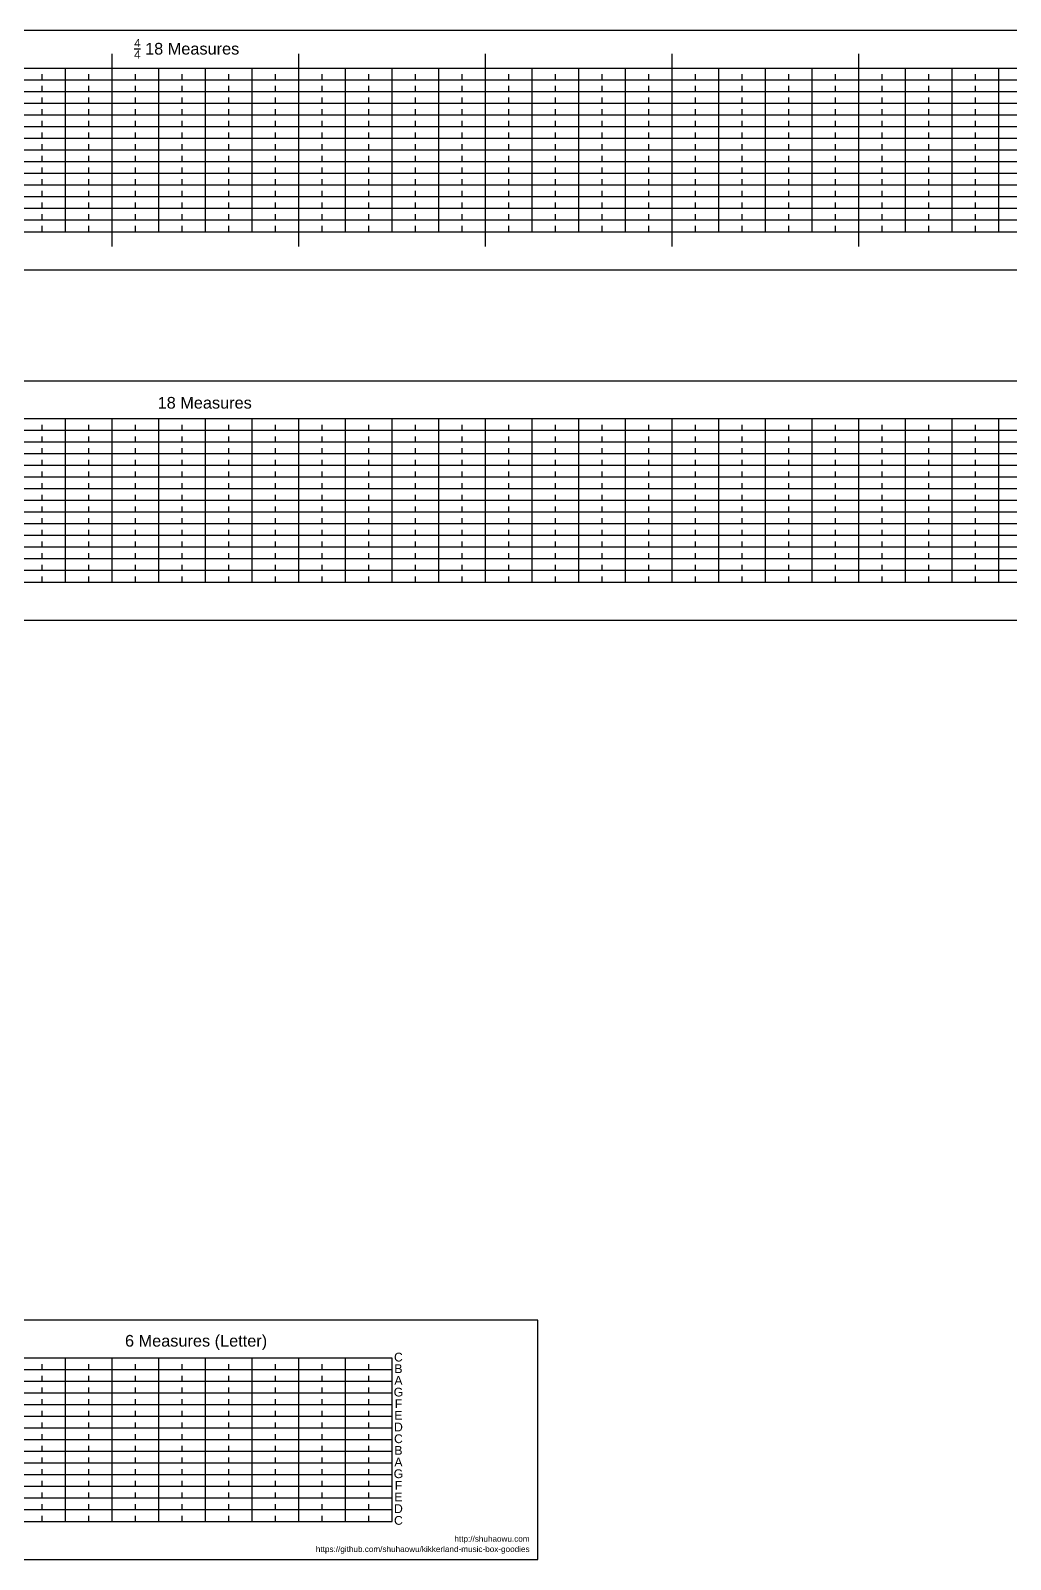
# Model space of a CAD drawing. Header units: inches. Extents: x 8.5 to 75.8, y -4.6 to 21.6.
# Drawn here: x 25.5 to 42.3, y -4.62 to 21.6 of the extents above; entities that cross this region are included whole.
import ezdxf

# ---------------------------------------------------------------- set-up
doc = ezdxf.new("R2010")
doc.units = ezdxf.units.IN
doc.header["$LTSCALE"] = 0.7
doc.header["$MEASUREMENT"] = 0
doc.linetypes.add('HIDDEN2', pattern=[0.1875, 0.125, -0.0625])
for name, color, linetype in [('8th Notes', 7, 'HIDDEN2'), ('Horizontal Lines', 7, 'Continuous'), ('Labels', 7, 'Continuous'), ('Quarter Notes', 7, 'Continuous')]:
    doc.layers.add(name, color=color, linetype=linetype)
doc.styles.get("Standard").update_dxf_attribs({"font": 'arial.ttf'})

msp = doc.modelspace()

# ---------------------------------------------------------------- linework, layer by layer
for p, q in [((75.8, 21.6), (10, 21.6)), ((10, 17.5), (75.8, 17.5)), ((75.8, 15.59), (10, 15.59)), ((10, 11.49), (75.8, 11.49)), ((34.2, -0.516), (10, -0.516)), ((34.2, -4.616), (34.2, -0.516)), ((10, -4.616), (34.2, -4.616))]:
    msp.add_line(p, q)
at = {"layer": '8th Notes'}
for p, q in [((25.7, 18.15), (25.7, 20.95)), ((26.5, 18.15), (26.5, 20.95)), ((27.3, 18.15), (27.3, 20.95)), ((28.1, 18.15), (28.1, 20.95)), ((28.1, 18.15), (28.1, 20.95)), ((28.9, 18.15), (28.9, 20.95)), ((29.7, 18.15), (29.7, 20.95)), ((30.5, 18.15), (30.5, 20.95)), ((31.3, 18.15), (31.3, 20.95)), ((32.1, 18.15), (32.1, 20.95)), ((32.9, 18.15), (32.9, 20.95)), ((33.7, 18.15), (33.7, 20.95)), ((34.5, 18.15), (34.5, 20.95)), ((35.3, 18.15), (35.3, 20.95)), ((36.1, 18.15), (36.1, 20.95)), ((36.9, 18.15), (36.9, 20.95)), ((37.7, 18.15), (37.7, 20.95)), ((38.5, 18.15), (38.5, 20.95)), ((39.3, 18.15), (39.3, 20.95)), ((40.1, 18.15), (40.1, 20.95)), ((40.9, 18.15), (40.9, 20.95)), ((41.7, 18.15), (41.7, 20.95)), ((25.7, 12.14), (25.7, 14.94)), ((26.5, 12.14), (26.5, 14.94)), ((27.3, 12.14), (27.3, 14.94)), ((28.1, 12.14), (28.1, 14.94)), ((28.1, 12.14), (28.1, 14.94)), ((28.9, 12.14), (28.9, 14.94)), ((29.7, 12.14), (29.7, 14.94)), ((30.5, 12.14), (30.5, 14.94)), ((31.3, 12.14), (31.3, 14.94)), ((32.1, 12.14), (32.1, 14.94)), ((32.9, 12.14), (32.9, 14.94)), ((33.7, 12.14), (33.7, 14.94)), ((34.5, 12.14), (34.5, 14.94)), ((35.3, 12.14), (35.3, 14.94)), ((36.1, 12.14), (36.1, 14.94)), ((36.9, 12.14), (36.9, 14.94)), ((37.7, 12.14), (37.7, 14.94)), ((38.5, 12.14), (38.5, 14.94)), ((39.3, 12.14), (39.3, 14.94)), ((40.1, 12.14), (40.1, 14.94)), ((40.9, 12.14), (40.9, 14.94)), ((41.7, 12.14), (41.7, 14.94)), ((25.7, -3.966), (25.7, -1.166)), ((26.5, -3.966), (26.5, -1.166)), ((27.3, -3.966), (27.3, -1.166)), ((28.1, -3.966), (28.1, -1.166)), ((28.1, -3.966), (28.1, -1.166)), ((28.9, -3.966), (28.9, -1.166)), ((29.7, -3.966), (29.7, -1.166)), ((30.5, -3.966), (30.5, -1.166)), ((31.3, -3.966), (31.3, -1.166))]:
    msp.add_line(p, q, dxfattribs=at)
at = {"layer": 'Horizontal Lines'}
for p, q in [((73.3, 20.95), (12.5, 20.95)), ((73.3, 20.75), (12.5, 20.75)), ((26.1, 18.15), (26.1, 20.95)), ((27.7, 18.15), (27.7, 20.95)), ((28.5, 18.15), (28.5, 20.95)), ((29.3, 18.15), (29.3, 20.95)), ((30.9, 18.15), (30.9, 20.95)), ((31.7, 18.15), (31.7, 20.95)), ((32.5, 18.15), (32.5, 20.95)), ((34.1, 18.15), (34.1, 20.95)), ((34.9, 18.15), (34.9, 20.95)), ((35.7, 18.15), (35.7, 20.95)), ((37.3, 18.15), (37.3, 20.95)), ((38.1, 18.15), (38.1, 20.95)), ((38.9, 18.15), (38.9, 20.95)), ((40.5, 18.15), (40.5, 20.95)), ((41.3, 18.15), (41.3, 20.95)), ((42.1, 18.15), (42.1, 20.95)), ((73.3, 20.55), (12.5, 20.55)), ((73.3, 20.35), (12.5, 20.35)), ((73.3, 20.15), (12.5, 20.15)), ((73.3, 19.95), (12.5, 19.95)), ((73.3, 19.75), (12.5, 19.75)), ((73.3, 19.55), (12.5, 19.55)), ((73.3, 19.35), (12.5, 19.35)), ((73.3, 19.15), (12.5, 19.15)), ((73.3, 18.95), (12.5, 18.95)), ((73.3, 18.75), (12.5, 18.75)), ((73.3, 18.55), (12.5, 18.55)), ((73.3, 18.35), (12.5, 18.35)), ((12.5, 18.15), (73.3, 18.15)), ((73.3, 14.94), (12.5, 14.94)), ((73.3, 14.74), (12.5, 14.74)), ((26.1, 12.14), (26.1, 14.94)), ((26.9, 12.14), (26.9, 14.94)), ((27.7, 12.14), (27.7, 14.94)), ((28.5, 12.14), (28.5, 14.94)), ((29.3, 12.14), (29.3, 14.94)), ((30.1, 12.14), (30.1, 14.94)), ((30.9, 12.14), (30.9, 14.94)), ((31.7, 12.14), (31.7, 14.94)), ((32.5, 12.14), (32.5, 14.94)), ((33.3, 12.14), (33.3, 14.94)), ((34.1, 12.14), (34.1, 14.94)), ((34.9, 12.14), (34.9, 14.94)), ((35.7, 12.14), (35.7, 14.94)), ((36.5, 12.14), (36.5, 14.94)), ((37.3, 12.14), (37.3, 14.94)), ((38.1, 12.14), (38.1, 14.94)), ((38.9, 12.14), (38.9, 14.94)), ((39.7, 12.14), (39.7, 14.94)), ((40.5, 12.14), (40.5, 14.94)), ((41.3, 12.14), (41.3, 14.94)), ((42.1, 12.14), (42.1, 14.94)), ((73.3, 14.54), (12.5, 14.54)), ((73.3, 14.34), (12.5, 14.34)), ((73.3, 14.14), (12.5, 14.14)), ((73.3, 13.94), (12.5, 13.94)), ((73.3, 13.74), (12.5, 13.74)), ((73.3, 13.54), (12.5, 13.54)), ((73.3, 13.34), (12.5, 13.34)), ((73.3, 13.14), (12.5, 13.14)), ((73.3, 12.94), (12.5, 12.94)), ((73.3, 12.74), (12.5, 12.74)), ((73.3, 12.54), (12.5, 12.54)), ((73.3, 12.34), (12.5, 12.34)), ((12.5, 12.14), (73.3, 12.14)), ((31.7, -1.166), (12.5, -1.166)), ((26.1, -3.966), (26.1, -1.166)), ((27.7, -3.966), (27.7, -1.166)), ((28.5, -3.966), (28.5, -1.166)), ((29.3, -3.966), (29.3, -1.166)), ((30.9, -3.966), (30.9, -1.166)), ((31.7, -3.966), (31.7, -1.166)), ((31.7, -1.366), (12.5, -1.366)), ((31.7, -1.566), (12.5, -1.566)), ((31.7, -1.766), (12.5, -1.766)), ((31.7, -1.966), (12.5, -1.966)), ((31.7, -2.166), (12.5, -2.166)), ((31.7, -2.366), (12.5, -2.366)), ((31.7, -2.566), (12.5, -2.566)), ((31.7, -2.766), (12.5, -2.766)), ((31.7, -2.966), (12.5, -2.966)), ((31.7, -3.166), (12.5, -3.166)), ((31.7, -3.366), (12.5, -3.366)), ((31.7, -3.566), (12.5, -3.566)), ((31.7, -3.766), (12.5, -3.766)), ((12.5, -3.966), (31.7, -3.966))]:
    msp.add_line(p, q, dxfattribs=at)
at = {"layer": 'Quarter Notes'}
for p, q in [((26.9, 17.9), (26.9, 21.2)), ((30.1, 17.9), (30.1, 21.2)), ((33.3, 17.9), (33.3, 21.2)), ((36.5, 17.9), (36.5, 21.2)), ((39.7, 17.9), (39.7, 21.2)), ((26.9, -3.966), (26.9, -1.166)), ((30.1, -3.966), (30.1, -1.166))]:
    msp.add_line(p, q, dxfattribs=at)

# ---------------------------------------------------------------- texts
at = {"char_height": 0.1, "attachment_point": 3}
for s, insert in [('https://github.com/shuhaowu/kikkerland-music-box-goodies', (34.056, -4.389)), ('http://shuhaowu.com', (34.056, -4.212))]:
    msp.add_mtext_dynamic_manual_height_columns(s, width=1.44798, gutter_width=1, heights=[0], dxfattribs=dict(at, insert=insert))
at = {"layer": 'Labels'}
for s, width, insert, char_height, attachment_point in [('\\A1;{\\H0.7x;\\S4/4;} 18 Measures', 1.91745, (27.277, 21.457), 0.2, 1), ('\\A1;{\\H1x;  }18 Measures', 1.91745, (27.523, 15.318), 0.2, 1), ('\\A1;{\\H1x;6 Measures (Letter)}', 2.57725, (27.119, -0.767), 0.2, 1), ('C', 0.15, (31.807, -1.148), 0.15, 5), ('B', 0.15, (31.807, -1.346), 0.15, 5), ('A', 0.15, (31.807, -1.546), 0.15, 5), ('G', 0.15, (31.807, -1.748), 0.15, 5), ('E', 0.15, (31.807, -2.146), 0.15, 5), ('F', 0.15, (31.807, -1.946), 0.15, 5), ('D', 0.15, (31.807, -2.346), 0.15, 5), ('C', 0.15, (31.807, -2.548), 0.15, 5), ('A', 0.15, (31.807, -2.946), 0.15, 5), ('B', 0.15, (31.807, -2.746), 0.15, 5), ('G', 0.15, (31.807, -3.148), 0.15, 5), ('F', 0.15, (31.807, -3.346), 0.15, 5), ('E', 0.15, (31.807, -3.546), 0.15, 5), ('C', 0.15, (31.807, -3.948), 0.15, 5), ('D', 0.15, (31.807, -3.746), 0.15, 5)]:
    msp.add_mtext_dynamic_manual_height_columns(s, width=width, gutter_width=1, heights=[0], dxfattribs=dict(at, insert=insert, char_height=char_height, attachment_point=attachment_point))

doc.saveas('drawing.dxf')
